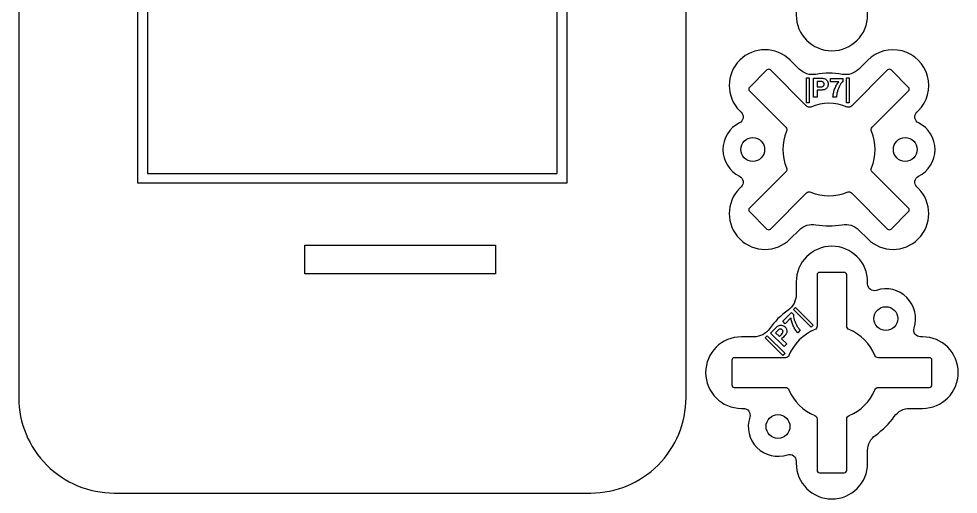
# Model space of a CAD drawing. Header units: millimetres. Extents: x -70 to 176, y 0 to 213.
# Drawn here: x 77.7 to 176.2, y 71.2 to 121.1 of the extents above; entities that cross this region are included whole.
import ezdxf

# ---------------------------------------------------------------- set-up
doc = ezdxf.new("R2010")
doc.units = ezdxf.units.MM
doc.layers.get('0').update_dxf_attribs({"linetype": 'CONTINUOUS'})

msp = doc.modelspace()

# ---------------------------------------------------------------- linework, layer by layer
for p, q in [((161.066, 112.868), (161.066, 114.868)), ((161.066, 114.868), (161.714, 114.868)), ((161.665, 114.53), (161.47, 114.53)), ((161.47, 114.53), (161.47, 113.962)), ((162.845, 114.485), (162.845, 114.841)), ((162.845, 114.841), (164.156, 114.841)), ((163.716, 114.485), (162.845, 114.485)), ((164.156, 114.841), (164.156, 114.562)), ((161.47, 113.962), (161.691, 113.962)), ((161.47, 113.622), (161.47, 112.868)), ((161.733, 113.622), (161.47, 113.622)), ((161.47, 112.868), (161.066, 112.868)), ((163.483, 112.868), (163.113, 112.868)), ((157.837, 89.376), (158.764, 90.303)), ((158.705, 89.741), (158.089, 89.125)), ((158.764, 90.303), (158.961, 90.107)), ((158.089, 89.125), (157.837, 89.376)), ((156.56, 88.138), (157.018, 88.596)), ((157.974, 86.723), (156.56, 88.138)), ((157.223, 88.322), (157.085, 88.184)), ((157.085, 88.184), (157.486, 87.783)), ((157.486, 87.783), (157.642, 87.939)), ((157.912, 87.729), (157.726, 87.542)), ((159.683, 88.433), (159.422, 88.171)), ((157.726, 87.542), (158.26, 87.009)), ((158.26, 87.009), (157.974, 86.723))]:
    msp.add_line(p, q)
for points in [[(77.692, 81.371, 0.414214), (87.692, 71.371), (137.692, 71.371, 0.414214), (147.692, 81.371), (147.692, 201.371, 0.414214), (137.692, 211.371), (87.692, 211.371, 0.414214), (77.692, 201.371)], [(159.25, 140.5), (159.25, 139.182, -0.244238), (158.4, 137.545, 0.086613), (156.455, 135.6, -0.244238), (154.818, 134.75), (153.5, 134.75, 1), (153.5, 127.25), (153.714, 127.25, -0.511682), (154.378, 126.329, 0.617517), (158.329, 122.378, -0.511682), (159.25, 121.714), (159.25, 121.5, 1), (166.75, 121.5), (166.75, 122.818, -0.244238), (167.6, 124.455, 0.086613), (169.545, 126.4, -0.244238), (171.182, 127.25), (172.5, 127.25, 1), (172.5, 134.75), (172.286, 134.75, -0.511682), (171.622, 135.671, 0.617517), (167.671, 139.622, -0.511682), (166.75, 140.286), (166.75, 140.5, 1)], [(153.294, 110.182, 0.617517), (153.294, 104.594, -0.511682), (153.476, 103.473), (153.325, 103.322, 1), (158.628, 98.019), (159.56, 98.951, -0.244238), (161.318, 99.507, 0.086613), (164.069, 99.507, -0.244238), (165.827, 98.951), (166.76, 98.019, 1), (172.063, 103.322), (171.912, 103.473, -0.511682), (172.093, 104.594, 0.617517), (172.093, 110.182, -0.511682), (171.912, 111.303), (172.063, 111.454, 1), (166.76, 116.757), (165.827, 115.825, -0.244238), (164.069, 115.269, 0.086613), (161.318, 115.269, -0.244238), (159.56, 115.825), (158.628, 116.757, 1), (153.325, 111.454), (153.476, 111.303, -0.511682)], [(164.604, 111.846, 0.205236), (160.783, 111.846, -0.306667), (160.343, 111.931), (156.542, 115.732, 0.414214), (156.188, 115.732), (154.35, 113.894, 0.414214), (154.35, 113.54), (158.151, 109.739, -0.306667), (158.236, 109.299, 0.205236), (158.236, 105.478, -0.306667), (158.151, 105.038), (154.35, 101.236, 0.414214), (154.35, 100.883), (156.188, 99.044, 0.414214), (156.542, 99.044), (160.343, 102.846, -0.306667), (160.783, 102.93, 0.205236), (164.604, 102.93, -0.306667), (165.045, 102.846), (168.846, 99.044, 0.414214), (169.199, 99.044), (171.038, 100.883, 0.414214), (171.038, 101.236), (167.237, 105.038, -0.306667), (167.152, 105.478, 0.205236), (167.152, 109.299, -0.306667), (167.237, 109.739), (171.038, 113.54, 0.414214), (171.038, 113.894), (169.199, 115.732, 0.414214), (168.846, 115.732), (165.045, 111.931, -0.306667)], [(154.378, 79.329, 0.617517), (158.329, 75.378, -0.511682), (159.25, 74.714), (159.25, 74.5, 1), (166.75, 74.5), (166.75, 75.818, -0.244238), (167.6, 77.455, 0.086613), (169.545, 79.4, -0.244238), (171.182, 80.25), (172.5, 80.25, 1), (172.5, 87.75), (172.286, 87.75, -0.511682), (171.622, 88.671, 0.617517), (167.671, 92.622, -0.511682), (166.75, 93.286), (166.75, 93.5, 1), (159.25, 93.5), (159.25, 92.182, -0.244238), (158.4, 90.545, 0.086613), (156.455, 88.6, -0.244238), (154.818, 87.75), (153.5, 87.75, 1), (153.5, 80.25), (153.714, 80.25, -0.511682)], [(161.199, 88.503, 0.205236), (158.497, 85.801, -0.306667), (158.126, 85.55), (152.75, 85.55, 0.414214), (152.5, 85.3), (152.5, 82.7, 0.414214), (152.75, 82.45), (158.126, 82.45, -0.306667), (158.497, 82.199, 0.205236), (161.199, 79.497, -0.306667), (161.45, 79.126), (161.45, 73.75, 0.414214), (161.7, 73.5), (164.3, 73.5, 0.414214), (164.55, 73.75), (164.55, 79.126, -0.306667), (164.801, 79.497, 0.205236), (167.503, 82.199, -0.306667), (167.874, 82.45), (173.25, 82.45, 0.414214), (173.5, 82.7), (173.5, 85.3, 0.414214), (173.25, 85.55), (167.874, 85.55, -0.306667), (167.503, 85.801, 0.205236), (164.801, 88.503, -0.306667), (164.55, 88.874), (164.55, 94.25, 0.414214), (164.3, 94.5), (161.7, 94.5, 0.414214), (161.45, 94.25), (161.45, 88.874, -0.306667)]]:
    msp.add_lwpolyline(points, format="xyb", close=True)
for points in [[(135.192, 103.871), (90.192, 103.871), (90.192, 178.871), (135.192, 178.871)], [(134.192, 177.871), (91.192, 177.871), (91.192, 104.871), (134.192, 104.871)], [(160.625, 114.902), (160.625, 112.28), (160.321, 112.28), (160.321, 114.902)], [(164.824, 114.902), (164.824, 112.28), (164.52, 112.28), (164.52, 114.902)], [(107.692, 94.371), (107.692, 97.371), (127.692, 97.371), (127.692, 94.371)], [(159.193, 90.819), (161.048, 88.965), (160.832, 88.75), (158.978, 90.604)], [(156.224, 87.85), (158.078, 85.996), (157.863, 85.781), (156.009, 87.635)]]:
    msp.add_lwpolyline(points, close=True)
for centre in [(154.694, 107.388), (170.694, 107.388), (168.657, 89.657), (157.343, 78.343)]:
    msp.add_circle(centre, 1.25)
for points, knots in [([(161.955, 114.516), (161.919, 114.52), (161.822, 114.53), (161.725, 114.53), (161.665, 114.53)], [0, 0, 0, 0, 0.01092795, 0.02910987, 0.02910987, 0.02910987, 0.02910987]), ([(161.714, 114.868), (161.815, 114.869), (161.976, 114.87), (162.135, 114.846), (162.194, 114.838)], [0, 0, 0, 0, 0.03043217, 0.04817445, 0.04817445, 0.04817445, 0.04817445]), ([(162.118, 114.427), (162.095, 114.449), (162.048, 114.492), (161.986, 114.508), (161.955, 114.516)], [0, 0, 0, 0, 0.00927356, 0.01876533, 0.01876533, 0.01876533, 0.01876533]), ([(162.182, 114.247), (162.179, 114.281), (162.175, 114.348), (162.136, 114.401), (162.118, 114.427)], [0, 0, 0, 0, 0.01008726, 0.01946354, 0.01946354, 0.01946354, 0.01946354]), ([(162.194, 114.838), (162.249, 114.818), (162.362, 114.778), (162.441, 114.688), (162.482, 114.642)], [0, 0, 0, 0, 0.01733261, 0.03531614, 0.03531614, 0.03531614, 0.03531614]), ([(162.482, 114.642), (162.516, 114.586), (162.588, 114.466), (162.594, 114.327), (162.598, 114.253)], [0, 0, 0, 0, 0.01934069, 0.04120833, 0.04120833, 0.04120833, 0.04120833]), ([(163.285, 113.714), (163.342, 113.853), (163.456, 114.127), (163.631, 114.366), (163.716, 114.485)], [0, 0, 0, 0, 0.04497873, 0.08862462, 0.08862462, 0.08862462, 0.08862462]), ([(164.156, 114.562), (164.099, 114.499), (163.973, 114.358), (163.878, 114.194), (163.826, 114.104)], [0, 0, 0, 0, 0.02541559, 0.05662285, 0.05662285, 0.05662285, 0.05662285]), ([(161.691, 113.962), (161.757, 113.961), (161.865, 113.961), (161.97, 113.984), (162.01, 113.993)], [0, 0, 0, 0, 0.01993359, 0.03216753, 0.03216753, 0.03216753, 0.03216753]), ([(162.152, 113.651), (162.093, 113.643), (161.954, 113.623), (161.814, 113.623), (161.733, 113.622)], [0, 0, 0, 0, 0.01783117, 0.04202322, 0.04202322, 0.04202322, 0.04202322]), ([(162.01, 113.993), (162.035, 114.005), (162.085, 114.028), (162.119, 114.071), (162.136, 114.092)], [0, 0, 0, 0, 0.00823049, 0.01618103, 0.01618103, 0.01618103, 0.01618103]), ([(162.136, 114.092), (162.149, 114.115), (162.177, 114.163), (162.18, 114.219), (162.182, 114.247)], [0, 0, 0, 0, 0.00800189, 0.01640191, 0.01640191, 0.01640191, 0.01640191]), ([(162.361, 113.746), (162.327, 113.724), (162.262, 113.682), (162.188, 113.661), (162.152, 113.651)], [0, 0, 0, 0, 0.01196986, 0.02310039, 0.02310039, 0.02310039, 0.02310039]), ([(162.531, 113.943), (162.508, 113.904), (162.463, 113.828), (162.394, 113.773), (162.361, 113.746)], [0, 0, 0, 0, 0.01353207, 0.02620895, 0.02620895, 0.02620895, 0.02620895]), ([(162.598, 114.253), (162.596, 114.195), (162.592, 114.088), (162.55, 113.989), (162.531, 113.943)], [0, 0, 0, 0, 0.01703307, 0.03192043, 0.03192043, 0.03192043, 0.03192043]), ([(163.113, 112.868), (163.124, 113.009), (163.145, 113.298), (163.237, 113.573), (163.285, 113.714)], [0, 0, 0, 0, 0.04215204, 0.08660712, 0.08660712, 0.08660712, 0.08660712]), ([(163.57, 113.469), (163.544, 113.363), (163.496, 113.166), (163.487, 112.962), (163.483, 112.868)], [0, 0, 0, 0, 0.03250823, 0.06084314, 0.06084314, 0.06084314, 0.06084314]), ([(163.826, 114.104), (163.773, 114.003), (163.667, 113.799), (163.602, 113.579), (163.57, 113.469)], [0, 0, 0, 0, 0.03417856, 0.06860568, 0.06860568, 0.06860568, 0.06860568]), ([(158.945, 88.891), (158.888, 89.03), (158.774, 89.304), (158.728, 89.597), (158.705, 89.741)], [0, 0, 0, 0, 0.04497873, 0.08862462, 0.08862462, 0.08862462, 0.08862462]), ([(158.961, 90.107), (158.966, 90.022), (158.976, 89.833), (159.025, 89.65), (159.052, 89.549)], [0, 0, 0, 0, 0.02541559, 0.05662285, 0.05662285, 0.05662285, 0.05662285]), ([(157.018, 88.596), (157.089, 88.668), (157.202, 88.783), (157.331, 88.879), (157.379, 88.914)], [0, 0, 0, 0, 0.03043217, 0.04817445, 0.04817445, 0.04817445, 0.04817445]), ([(157.379, 88.914), (157.432, 88.939), (157.54, 88.99), (157.66, 88.983), (157.721, 88.979)], [0, 0, 0, 0, 0.01733261, 0.03531614, 0.03531614, 0.03531614, 0.03531614]), ([(157.721, 88.979), (157.784, 88.964), (157.92, 88.93), (158.023, 88.836), (158.078, 88.786)], [0, 0, 0, 0, 0.01934069, 0.04120833, 0.04120833, 0.04120833, 0.04120833]), ([(158.078, 88.786), (158.117, 88.744), (158.191, 88.665), (158.231, 88.566), (158.25, 88.52)], [0, 0, 0, 0, 0.01703307, 0.03192043, 0.03192043, 0.03192043, 0.03192043]), ([(159.422, 88.171), (159.33, 88.278), (159.14, 88.497), (159.011, 88.757), (158.945, 88.891)], [0, 0, 0, 0, 0.04215204, 0.08660712, 0.08660712, 0.08660712, 0.08660712]), ([(159.052, 89.549), (159.086, 89.44), (159.155, 89.221), (159.265, 89.02), (159.32, 88.919)], [0, 0, 0, 0, 0.03417856, 0.06860568, 0.06860568, 0.06860568, 0.06860568]), ([(159.32, 88.919), (159.376, 88.826), (159.482, 88.653), (159.62, 88.503), (159.683, 88.433)], [0, 0, 0, 0, 0.03250823, 0.06084314, 0.06084314, 0.06084314, 0.06084314]), ([(157.438, 88.518), (157.409, 88.495), (157.334, 88.434), (157.265, 88.365), (157.223, 88.322)], [0, 0, 0, 0, 0.01092795, 0.02910987, 0.02910987, 0.02910987, 0.02910987]), ([(157.615, 88.57), (157.584, 88.569), (157.52, 88.567), (157.465, 88.534), (157.438, 88.518)], [0, 0, 0, 0, 0.00927356, 0.01876533, 0.01876533, 0.01876533, 0.01876533]), ([(157.788, 88.488), (157.762, 88.51), (157.712, 88.554), (157.647, 88.565), (157.615, 88.57)], [0, 0, 0, 0, 0.01008726, 0.01946354, 0.01946354, 0.01946354, 0.01946354]), ([(157.642, 87.939), (157.69, 87.986), (157.767, 88.061), (157.824, 88.152), (157.846, 88.187)], [0, 0, 0, 0, 0.01993359, 0.03216753, 0.03216753, 0.03216753, 0.03216753]), ([(157.866, 88.346), (157.858, 88.372), (157.844, 88.425), (157.807, 88.467), (157.788, 88.488)], [0, 0, 0, 0, 0.00800189, 0.01640191, 0.01640191, 0.01640191, 0.01640191]), ([(157.846, 88.187), (157.855, 88.213), (157.874, 88.264), (157.868, 88.319), (157.866, 88.346)], [0, 0, 0, 0, 0.00823049, 0.01618103, 0.01618103, 0.01618103, 0.01618103]), ([(158.188, 88.045), (158.152, 87.998), (158.068, 87.885), (157.969, 87.786), (157.912, 87.729)], [0, 0, 0, 0, 0.01783117, 0.04202322, 0.04202322, 0.04202322, 0.04202322]), ([(158.269, 88.26), (158.261, 88.221), (158.244, 88.145), (158.206, 88.078), (158.188, 88.045)], [0, 0, 0, 0, 0.01196986, 0.02310039, 0.02310039, 0.02310039, 0.02310039]), ([(158.25, 88.52), (158.261, 88.476), (158.283, 88.39), (158.274, 88.303), (158.269, 88.26)], [0, 0, 0, 0, 0.01353207, 0.02620895, 0.02620895, 0.02620895, 0.02620895])]:
    msp.add_open_spline(points, degree=3, knots=knots)

doc.saveas('drawing.dxf')
